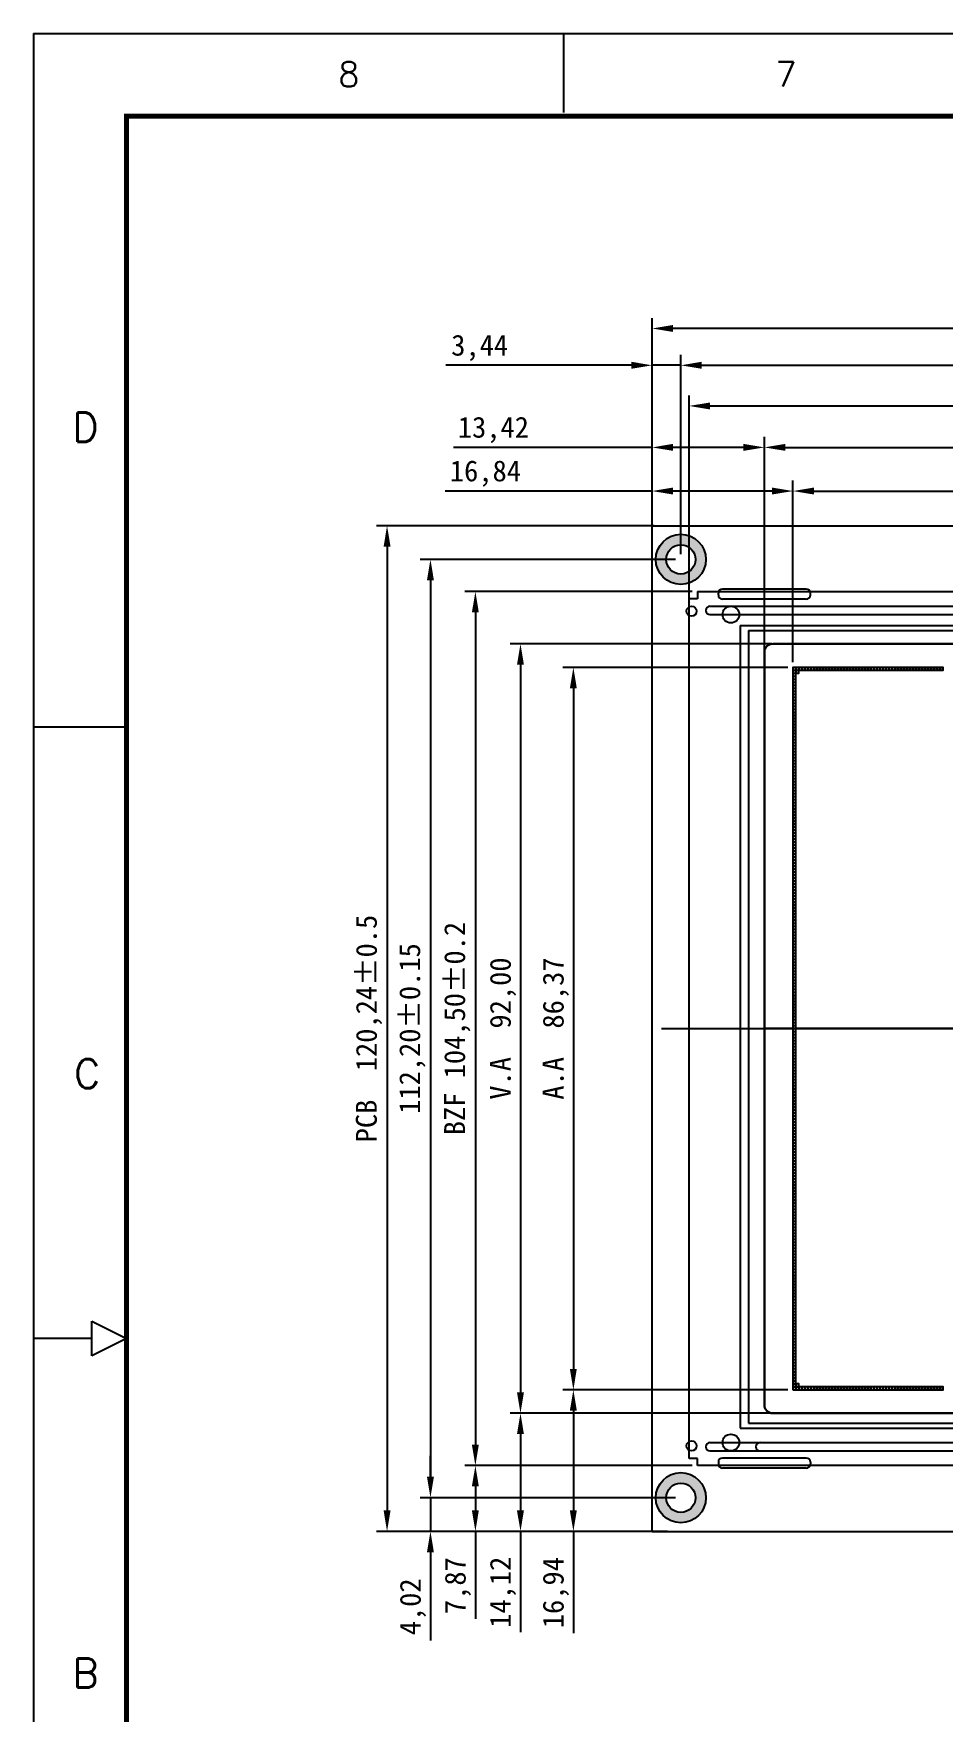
# Model space of a CAD drawing. Header units: millimetres. Extents: x 878 to 1320, y -78 to 234.
# Drawn here: x 878.4 to 987.1, y 33.4 to 234.2 of the extents above; entities that cross this region are included whole.
import ezdxf

# ---------------------------------------------------------------- set-up
doc = ezdxf.new("R2010")
doc.units = ezdxf.units.MM
doc.linetypes.add('CENTER', pattern=[50.8, 31.75, -6.35, 6.35, -6.35])
doc.layers.add('SPEC', color=2, linetype='Continuous')
doc.styles.add('romans', font='romans.shx', dxfattribs={"width": 0.8, "height": 0.715789})
doc.styles.get("Standard").update_dxf_attribs({"font": 'txt', "bigfont": 'gbcbig.shx'})
doc.dimstyles.new('ISO-25', dxfattribs={"dimtxt": 2.5, "dimasz": 2.5, "dimexe": 1.25, "dimexo": 0.625, "dimtad": 1, "dimzin": 1, "dimtxsty": 'Standard', "dimcen": 2.5, "dimadec": 0, "dimazin": 0, "dimtfac": 1, "dimtmove": 0, "dimatfit": 3, "dimfxl": 0, "dimarcsym": 0})

# ---------------------------------------------------------------- blocks, each defined once
blk = doc.blocks.new('*D41')
at = {"color": 0, "lineweight": -2}
for p, q in [((952.29, 174.47), (952.29, 200.14)), ((1097.81, 198.89), (954.79, 198.89)), ((1100.31, 173.39), (1100.31, 200.14))]:
    blk.add_line(p, q, dxfattribs=at)
at = {"color": 0}
for points in [[(954.79, 199.31), (954.79, 198.48), (952.29, 198.89)], [(1097.81, 199.31), (1097.81, 198.48), (1100.31, 198.89)]]:
    blk.add_solid(points, dxfattribs=at)
at = {"layer": 'Defpoints', "color": 0}
for p in [(952.29, 198.89), (952.29, 173.84), (1100.31, 172.76)]:
    blk.add_point(p, dxfattribs=at)
at = {"color": 0, "insert": (1020.71, 201.05), "char_height": 2.5, "attachment_point": 5}
blk.add_mtext('{\\fSimSun|b0|i0|c134|p2;PCB  148,02%%P0.\\fSimSun|b0|i0|c0|p2;5}', dxfattribs=at)
blk = doc.blocks.new('*D42')
at = {"color": 0, "lineweight": -2}
for p, q in [((955.73, 171.9), (955.73, 195.74)), ((1095.71, 171.9), (1095.71, 195.74)), ((958.23, 194.49), (1093.21, 194.49))]:
    blk.add_line(p, q, dxfattribs=at)
at = {"color": 0}
for points in [[(958.23, 194.91), (958.23, 194.07), (955.73, 194.49)], [(1093.21, 194.91), (1093.21, 194.07), (1095.71, 194.49)]]:
    blk.add_solid(points, dxfattribs=at)
at = {"layer": 'Defpoints', "color": 0}
for p in [(1095.71, 194.49), (955.73, 171.28), (1095.71, 171.28)]:
    blk.add_point(p, dxfattribs=at)
at = {"color": 0, "insert": (1025.72, 196.64), "char_height": 2.5, "attachment_point": 5}
blk.add_mtext('{\\fSimSun|b0|i0|c134|p2;139,98%%P0.\\fSimSun|b0|i0|c0|p2;15}', dxfattribs=at)
blk = doc.blocks.new('*D43')
at = {"color": 0, "lineweight": -2}
for p, q in [((965.71, 160.3), (965.71, 185.92)), ((1087.71, 160.3), (1087.71, 185.92)), ((968.21, 184.67), (1085.21, 184.67))]:
    blk.add_line(p, q, dxfattribs=at)
at = {"color": 0}
for points in [[(968.21, 185.09), (968.21, 184.26), (965.71, 184.67)], [(1085.21, 185.09), (1085.21, 184.26), (1087.71, 184.67)]]:
    blk.add_solid(points, dxfattribs=at)
at = {"layer": 'Defpoints', "color": 0}
for p in [(1087.71, 184.67), (965.71, 159.68), (1087.71, 159.68)]:
    blk.add_point(p, dxfattribs=at)
at = {"color": 0, "insert": (1026.71, 186.76), "char_height": 2.5, "attachment_point": 5}
blk.add_mtext('{\\fSimSun|b0|i0|c134|p2;V.A  122,00}', dxfattribs=at)
blk = doc.blocks.new('*D44')
at = {"color": 0, "lineweight": -2}
for p, q in [((969.12, 158.99), (969.12, 180.7)), ((1084.29, 158.99), (1084.29, 180.7)), ((971.62, 179.45), (1081.79, 179.45))]:
    blk.add_line(p, q, dxfattribs=at)
at = {"color": 0}
for points in [[(971.62, 179.87), (971.62, 179.04), (969.12, 179.45)], [(1081.79, 179.87), (1081.79, 179.04), (1084.29, 179.45)]]:
    blk.add_solid(points, dxfattribs=at)
at = {"layer": 'Defpoints', "color": 0}
for p in [(1084.29, 179.45), (969.12, 158.36), (1084.29, 158.36)]:
    blk.add_point(p, dxfattribs=at)
at = {"color": 0, "insert": (1026.71, 181.54), "char_height": 2.5, "attachment_point": 5}
blk.add_mtext('{\\fSimSun|b0|i0|c134|p2;A.A  115,17}', dxfattribs=at)
blk = doc.blocks.new('*D45')
at = {"color": 0, "lineweight": -2}
for p, q in [((952.53, 175.3), (919.36, 175.3)), ((920.61, 172.8), (920.61, 57.56)), ((952.84, 55.06), (919.36, 55.06))]:
    blk.add_line(p, q, dxfattribs=at)
at = {"color": 0}
for points in [[(920.2, 172.8), (921.03, 172.8), (920.61, 175.3)], [(920.2, 57.56), (921.03, 57.56), (920.61, 55.06)]]:
    blk.add_solid(points, dxfattribs=at)
at = {"layer": 'Defpoints', "color": 0}
for p in [(953.16, 175.3), (920.61, 55.06), (953.47, 55.06)]:
    blk.add_point(p, dxfattribs=at)
at = {"color": 0, "insert": (918.46, 115.18), "char_height": 2.5, "attachment_point": 5, "rotation": 90}
blk.add_mtext('{\\fSimSun|b0|i0|c134|p2;PCB  120,24%%P0.\\fSimSun|b0|i0|c0|p2;5}', dxfattribs=at)
blk = doc.blocks.new('*D46')
at = {"color": 0, "lineweight": -2}
for p, q in [((955.1, 171.28), (924.55, 171.28)), ((925.8, 168.78), (925.8, 61.58)), ((955.1, 59.08), (924.55, 59.08))]:
    blk.add_line(p, q, dxfattribs=at)
at = {"color": 0}
for points in [[(925.38, 168.78), (926.21, 168.78), (925.8, 171.28)], [(925.38, 61.58), (926.21, 61.58), (925.8, 59.08)]]:
    blk.add_solid(points, dxfattribs=at)
at = {"layer": 'Defpoints', "color": 0}
for p in [(955.73, 171.28), (925.8, 59.08), (955.73, 59.08)]:
    blk.add_point(p, dxfattribs=at)
at = {"color": 0, "insert": (923.64, 115.18), "char_height": 2.5, "attachment_point": 5, "rotation": 90}
blk.add_mtext('{\\fSimSun|b0|i0|c134|p2;112,20%%P0.\\fSimSun|b0|i0|c0|p2;15}', dxfattribs=at)
blk = doc.blocks.new('*D47')
at = {"color": 0, "lineweight": -2}
for p, q in [((957.08, 167.43), (929.92, 167.43)), ((931.17, 164.93), (931.17, 65.43)), ((957.08, 62.93), (929.92, 62.93))]:
    blk.add_line(p, q, dxfattribs=at)
at = {"color": 0}
for points in [[(930.75, 164.93), (931.58, 164.93), (931.17, 167.43)], [(930.75, 65.43), (931.58, 65.43), (931.17, 62.93)]]:
    blk.add_solid(points, dxfattribs=at)
at = {"layer": 'Defpoints', "color": 0}
for p in [(957.71, 167.43), (931.17, 62.93), (957.71, 62.93)]:
    blk.add_point(p, dxfattribs=at)
at = {"color": 0, "insert": (929.01, 115.18), "char_height": 2.5, "attachment_point": 5, "rotation": 90}
blk.add_mtext('{\\fSimSun|b0|i0|c0|p2;BZF \\fSimSun|b0|i0|c134|p2;104,50%%P0.\\fSimSun|b0|i0|c0|p2;2}', dxfattribs=at)
blk = doc.blocks.new('*D48')
at = {"color": 0, "lineweight": -2}
for p, q in [((966.58, 161.18), (935.31, 161.18)), ((936.56, 158.68), (936.56, 71.68)), ((966.58, 69.18), (935.31, 69.18))]:
    blk.add_line(p, q, dxfattribs=at)
at = {"color": 0}
for points in [[(936.14, 158.68), (936.97, 158.68), (936.56, 161.18)], [(936.14, 71.68), (936.97, 71.68), (936.56, 69.18)]]:
    blk.add_solid(points, dxfattribs=at)
at = {"layer": 'Defpoints', "color": 0}
for p in [(967.21, 161.18), (936.56, 69.18), (967.21, 69.18)]:
    blk.add_point(p, dxfattribs=at)
at = {"color": 0, "insert": (934.47, 115.18), "char_height": 2.5, "attachment_point": 5, "rotation": 90}
blk.add_mtext('{\\fSimSun|b0|i0|c134|p2;V.A  92,00}', dxfattribs=at)
blk = doc.blocks.new('*D49')
at = {"color": 0, "lineweight": -2}
for p, q in [((968.5, 158.36), (941.63, 158.36)), ((942.88, 155.86), (942.88, 74.49)), ((968.5, 71.99), (941.63, 71.99))]:
    blk.add_line(p, q, dxfattribs=at)
at = {"color": 0}
for points in [[(942.46, 155.86), (943.29, 155.86), (942.88, 158.36)], [(942.46, 74.49), (943.29, 74.49), (942.88, 71.99)]]:
    blk.add_solid(points, dxfattribs=at)
at = {"layer": 'Defpoints', "color": 0}
for p in [(969.12, 158.36), (942.88, 71.99), (969.12, 71.99)]:
    blk.add_point(p, dxfattribs=at)
at = {"color": 0, "insert": (940.79, 115.18), "char_height": 2.5, "attachment_point": 5, "rotation": 90}
blk.add_mtext('{\\fSimSun|b0|i0|c134|p2;A.A  86,37}', dxfattribs=at)
blk = doc.blocks.new('*D50')
at = {"color": 0, "lineweight": -2}
for p, q in [((957.08, 62.93), (929.92, 62.93)), ((931.17, 60.43), (931.17, 57.56)), ((952.84, 55.06), (929.92, 55.06)), ((931.17, 55.06), (931.17, 44.59))]:
    blk.add_line(p, q, dxfattribs=at)
at = {"color": 0}
for points in [[(930.75, 60.43), (931.58, 60.43), (931.17, 62.93)], [(930.75, 57.56), (931.58, 57.56), (931.17, 55.06)]]:
    blk.add_solid(points, dxfattribs=at)
at = {"layer": 'Defpoints', "color": 0}
for p in [(957.71, 62.93), (931.17, 55.06), (953.47, 55.06)]:
    blk.add_point(p, dxfattribs=at)
at = {"color": 0, "insert": (929.08, 48.57), "char_height": 2.5, "attachment_point": 5, "rotation": 90}
blk.add_mtext('{\\fSimSun|b0|i0|c134|p2;7,87}', dxfattribs=at)
blk = doc.blocks.new('*D51')
at = {"color": 0, "lineweight": -2}
for p, q in [((966.58, 69.18), (935.31, 69.18)), ((936.56, 66.68), (936.56, 57.56)), ((953.43, 55.06), (935.31, 55.06)), ((936.56, 55.06), (936.56, 43))]:
    blk.add_line(p, q, dxfattribs=at)
at = {"color": 0}
for points in [[(936.14, 66.68), (936.97, 66.68), (936.56, 69.18)], [(936.14, 57.56), (936.97, 57.56), (936.56, 55.06)]]:
    blk.add_solid(points, dxfattribs=at)
at = {"layer": 'Defpoints', "color": 0}
for p in [(967.21, 69.18), (936.56, 55.06), (954.05, 55.06)]:
    blk.add_point(p, dxfattribs=at)
at = {"color": 0, "insert": (934.47, 47.78), "char_height": 2.5, "attachment_point": 5, "rotation": 90}
blk.add_mtext('{\\fSimSun|b0|i0|c134|p2;14,12}', dxfattribs=at)
blk = doc.blocks.new('*D52')
at = {"color": 0, "lineweight": -2}
for p, q in [((968.5, 71.99), (941.63, 71.99)), ((942.88, 69.49), (942.88, 57.56)), ((954.14, 55.06), (941.63, 55.06)), ((942.88, 55.06), (942.88, 42.9))]:
    blk.add_line(p, q, dxfattribs=at)
at = {"color": 0}
for points in [[(942.46, 69.49), (943.29, 69.49), (942.88, 71.99)], [(942.46, 57.56), (943.29, 57.56), (942.88, 55.06)]]:
    blk.add_solid(points, dxfattribs=at)
at = {"layer": 'Defpoints', "color": 0}
for p in [(969.12, 71.99), (942.88, 55.06), (954.77, 55.06)]:
    blk.add_point(p, dxfattribs=at)
at = {"color": 0, "insert": (940.79, 47.73), "char_height": 2.5, "attachment_point": 5, "rotation": 90}
blk.add_mtext('{\\fSimSun|b0|i0|c134|p2;16,94}', dxfattribs=at)
blk = doc.blocks.new('*D53')
at = {"color": 0, "lineweight": -2}
for p, q in [((925.8, 61.58), (925.8, 64.08)), ((955.1, 59.08), (924.55, 59.08)), ((925.8, 59.08), (925.8, 55.06)), ((952.84, 55.06), (924.55, 55.06)), ((925.8, 52.56), (925.8, 42.01))]:
    blk.add_line(p, q, dxfattribs=at)
at = {"color": 0}
for points in [[(925.38, 61.58), (926.21, 61.58), (925.8, 59.08)], [(925.38, 52.56), (926.21, 52.56), (925.8, 55.06)]]:
    blk.add_solid(points, dxfattribs=at)
at = {"layer": 'Defpoints', "color": 0}
for p in [(955.73, 59.08), (925.8, 55.06), (953.47, 55.06)]:
    blk.add_point(p, dxfattribs=at)
at = {"color": 0, "insert": (923.71, 46.03), "char_height": 2.5, "attachment_point": 5, "rotation": 90}
blk.add_mtext('{\\fSimSun|b0|i0|c134|p2;4,02}', dxfattribs=at)
blk = doc.blocks.new('*D54')
at = {"color": 0, "lineweight": -2}
for p, q in [((952.29, 175.41), (952.29, 195.74)), ((955.73, 171.9), (955.73, 195.74)), ((949.79, 194.49), (927.65, 194.49)), ((955.73, 194.49), (952.29, 194.49)), ((958.23, 194.49), (960.73, 194.49))]:
    blk.add_line(p, q, dxfattribs=at)
at = {"color": 0}
for points in [[(949.79, 194.91), (949.79, 194.07), (952.29, 194.49)], [(958.23, 194.91), (958.23, 194.07), (955.73, 194.49)]]:
    blk.add_solid(points, dxfattribs=at)
at = {"layer": 'Defpoints', "color": 0}
for p in [(952.29, 194.49), (952.29, 174.78), (955.73, 171.28)]:
    blk.add_point(p, dxfattribs=at)
at = {"color": 0, "insert": (931.68, 196.57), "char_height": 2.5, "attachment_point": 5}
blk.add_mtext('{\\fSimSun|b0|i0|c134|p2;3,44}', dxfattribs=at)
blk = doc.blocks.new('*D55')
at = {"color": 0, "lineweight": -2}
for p, q in [((952.29, 174.94), (952.29, 185.92)), ((965.71, 160.3), (965.71, 185.92)), ((952.29, 184.67), (928.54, 184.67)), ((963.21, 184.67), (954.79, 184.67))]:
    blk.add_line(p, q, dxfattribs=at)
at = {"color": 0}
for points in [[(954.79, 185.09), (954.79, 184.26), (952.29, 184.67)], [(963.21, 185.09), (963.21, 184.26), (965.71, 184.67)]]:
    blk.add_solid(points, dxfattribs=at)
at = {"layer": 'Defpoints', "color": 0}
for p in [(952.29, 184.67), (952.29, 174.31), (965.71, 159.68)]:
    blk.add_point(p, dxfattribs=at)
at = {"color": 0, "insert": (933.32, 186.76), "char_height": 2.5, "attachment_point": 5}
blk.add_mtext('{\\fSimSun|b0|i0|c134|p2;13,42}', dxfattribs=at)
blk = doc.blocks.new('*D56')
at = {"color": 0, "lineweight": -2}
for p, q in [((952.29, 173.98), (952.29, 180.7)), ((969.12, 158.99), (969.12, 180.7)), ((952.29, 179.45), (927.54, 179.45)), ((966.62, 179.45), (954.79, 179.45))]:
    blk.add_line(p, q, dxfattribs=at)
at = {"color": 0}
for points in [[(954.79, 179.87), (954.79, 179.04), (952.29, 179.45)], [(966.62, 179.87), (966.62, 179.04), (969.12, 179.45)]]:
    blk.add_solid(points, dxfattribs=at)
at = {"layer": 'Defpoints', "color": 0}
for p in [(952.29, 179.45), (952.29, 173.36), (969.12, 158.36)]:
    blk.add_point(p, dxfattribs=at)
at = {"color": 0, "insert": (932.37, 181.54), "char_height": 2.5, "attachment_point": 5}
blk.add_mtext('{\\fSimSun|b0|i0|c134|p2;16,84}', dxfattribs=at)
blk = doc.blocks.new('3123123123')
at = {"linetype": 'ByBlock', "lineweight": -2}
for p, q in [((2138.38, 145.56), (2138.38, 49.56)), ((2138.38, 145.56), (2273.38, 145.56)), ((2138.38, 49.56), (2273.38, 49.56))]:
    blk.add_line(p, q, dxfattribs=at)
at = {"color": 2, "linetype": 'ByBlock', "lineweight": -2}
for p, q in [((2139.38, 144.96), (2139.38, 50.16)), ((2139.38, 144.96), (2265.18, 144.96)), ((2139.38, 50.16), (2265.18, 50.16))]:
    blk.add_line(p, q, dxfattribs=at)
at = {"color": 1, "linetype": 'CENTER', "lineweight": -2}
blk.add_line((2128.99, 97.35), (2272.26, 97.35), dxfattribs=at)
blk = doc.blocks.new('*D168')
at = {"color": 0, "lineweight": -2}
for p, q in [((956.71, 164.18), (956.71, 190.88)), ((1092.71, 164.18), (1092.71, 190.88)), ((959.21, 189.63), (1090.21, 189.63))]:
    blk.add_line(p, q, dxfattribs=at)
at = {"color": 0}
for points in [[(959.21, 190.04), (959.21, 189.21), (956.71, 189.63)], [(1090.21, 190.04), (1090.21, 189.21), (1092.71, 189.63)]]:
    blk.add_solid(points, dxfattribs=at)
at = {"layer": 'Defpoints', "color": 0}
for p in [(1092.71, 189.63), (956.71, 163.56), (1092.71, 163.56)]:
    blk.add_point(p, dxfattribs=at)
at = {"color": 0, "insert": (1024.71, 191.71), "char_height": 2.5, "attachment_point": 5}
blk.add_mtext('BEZ 136,00%%P0.3', dxfattribs=at)

msp = doc.modelspace()

# ---------------------------------------------------------------- hatches: boundary and pattern name
h = msp.add_hatch(color=256)
h.paths.add_polyline_path([(952.726, 171.277, 1), (958.726, 171.277, 1)])
h.paths.add_polyline_path([(957.476, 171.277, -1), (953.976, 171.277, -1)], flags=16)
h = msp.add_hatch(color=256)
h.paths.add_polyline_path([(952.726, 59.077, 1), (958.726, 59.077, 1)])
h.paths.add_polyline_path([(957.476, 59.077, -1), (953.976, 59.077, -1)], flags=16)

# ---------------------------------------------------------------- linework, layer by layer
for p, q in [((952.286, 175.297), (1100.306, 175.297)), ((952.286, 55.057), (952.286, 175.297)), ((965.706, 166.827), (965.706, 167.427)), ((965.706, 115.177), (1087.706, 115.177)), ((1087.706, 115.177), (965.706, 115.177)), ((952.286, 55.057), (1100.306, 55.057))]:
    msp.add_line(p, q)
at = {"color": 5}
for p, q in [((957.706, 167.427), (1091.706, 167.427)), ((957.706, 167.427), (957.706, 166.577)), ((956.706, 63.777), (956.706, 166.577)), ((957.706, 166.577), (956.706, 166.577)), ((959.206, 165.677), (1090.206, 165.677)), ((959.206, 164.677), (1090.206, 164.677)), ((965.706, 115.177), (1087.706, 115.177)), ((959.206, 65.677), (1090.206, 65.677)), ((959.206, 64.677), (1090.206, 64.677)), ((957.706, 63.777), (956.706, 63.777)), ((957.706, 62.927), (957.706, 63.777)), ((1091.706, 62.927), (957.706, 62.927))]:
    msp.add_line(p, q, dxfattribs=at)
at = {"color": 3}
for p, q in [((960.206, 167.027), (960.206, 167.227)), ((970.706, 167.727), (960.706, 167.727)), ((971.206, 167.027), (971.206, 167.227)), ((970.706, 166.527), (960.706, 166.527)), ((960.206, 63.327), (960.206, 63.127)), ((970.706, 63.827), (960.706, 63.827)), ((970.706, 62.627), (960.706, 62.627)), ((971.206, 63.327), (971.206, 63.127))]:
    msp.add_line(p, q, dxfattribs=at)
at = {"color": 6}
msp.add_lwpolyline([(1086.706, 69.177), (966.706, 69.177, -0.4142136), (965.706, 70.177), (965.706, 160.177, -0.4142136), (966.706, 161.177), (1086.706, 161.177, -0.4142136), (1087.706, 160.177), (1087.706, 70.177, -0.4142136)], format="xyb", close=True, dxfattribs=at)
at = {"color": 5}
msp.add_lwpolyline([(966.706, 69.177), (1086.706, 69.177, 0.4142136), (1087.706, 70.177), (1087.706, 160.177, 0.4142136), (1086.706, 161.177), (966.706, 161.177, 0.4142136), (965.706, 160.177), (965.706, 70.177, 0.4142136)], format="xyb", close=True, dxfattribs=at)
for points in [[(969.121, 158.032), (969.451, 158.032), (969.451, 158.362), (969.121, 158.362)], [(969.121, 157.672), (969.451, 157.672), (969.451, 158.002), (969.121, 158.002)], [(969.121, 157.312), (969.451, 157.312), (969.451, 157.642), (969.121, 157.642)], [(969.121, 156.952), (969.451, 156.952), (969.451, 157.282), (969.121, 157.282)], [(969.121, 156.592), (969.451, 156.592), (969.451, 156.922), (969.121, 156.922)], [(969.481, 158.032), (969.811, 158.032), (969.811, 158.362), (969.481, 158.362)], [(969.481, 157.672), (969.811, 157.672), (969.811, 158.002), (969.481, 158.002)], [(969.841, 158.032), (970.171, 158.032), (970.171, 158.362), (969.841, 158.362)], [(970.201, 158.032), (970.531, 158.032), (970.531, 158.362), (970.201, 158.362)], [(970.561, 158.032), (970.891, 158.032), (970.891, 158.362), (970.561, 158.362)], [(970.921, 158.032), (971.251, 158.032), (971.251, 158.362), (970.921, 158.362)], [(971.281, 158.032), (971.611, 158.032), (971.611, 158.362), (971.281, 158.362)], [(971.641, 158.032), (971.971, 158.032), (971.971, 158.362), (971.641, 158.362)], [(972.001, 158.032), (972.331, 158.032), (972.331, 158.362), (972.001, 158.362)], [(972.361, 158.032), (972.691, 158.032), (972.691, 158.362), (972.361, 158.362)], [(972.721, 158.032), (973.051, 158.032), (973.051, 158.362), (972.721, 158.362)], [(973.081, 158.032), (973.411, 158.032), (973.411, 158.362), (973.081, 158.362)], [(973.441, 158.032), (973.771, 158.032), (973.771, 158.362), (973.441, 158.362)], [(973.801, 158.032), (974.131, 158.032), (974.131, 158.362), (973.801, 158.362)], [(974.161, 158.032), (974.491, 158.032), (974.491, 158.362), (974.161, 158.362)], [(974.521, 158.032), (974.851, 158.032), (974.851, 158.362), (974.521, 158.362)], [(974.881, 158.032), (975.211, 158.032), (975.211, 158.362), (974.881, 158.362)], [(975.241, 158.032), (975.571, 158.032), (975.571, 158.362), (975.241, 158.362)], [(975.601, 158.032), (975.931, 158.032), (975.931, 158.362), (975.601, 158.362)], [(975.961, 158.032), (976.291, 158.032), (976.291, 158.362), (975.961, 158.362)], [(976.321, 158.032), (976.651, 158.032), (976.651, 158.362), (976.321, 158.362)], [(976.681, 158.032), (977.011, 158.032), (977.011, 158.362), (976.681, 158.362)], [(977.041, 158.032), (977.371, 158.032), (977.371, 158.362), (977.041, 158.362)], [(977.401, 158.032), (977.731, 158.032), (977.731, 158.362), (977.401, 158.362)], [(977.761, 158.032), (978.091, 158.032), (978.091, 158.362), (977.761, 158.362)], [(978.121, 158.032), (978.451, 158.032), (978.451, 158.362), (978.121, 158.362)], [(978.481, 158.032), (978.811, 158.032), (978.811, 158.362), (978.481, 158.362)], [(978.841, 158.032), (979.171, 158.032), (979.171, 158.362), (978.841, 158.362)], [(979.201, 158.032), (979.531, 158.032), (979.531, 158.362), (979.201, 158.362)], [(979.561, 158.032), (979.891, 158.032), (979.891, 158.362), (979.561, 158.362)], [(979.921, 158.032), (980.251, 158.032), (980.251, 158.362), (979.921, 158.362)], [(980.281, 158.032), (980.611, 158.032), (980.611, 158.362), (980.281, 158.362)], [(980.641, 158.032), (980.971, 158.032), (980.971, 158.362), (980.641, 158.362)], [(981.001, 158.032), (981.331, 158.032), (981.331, 158.362), (981.001, 158.362)], [(981.361, 158.032), (981.691, 158.032), (981.691, 158.362), (981.361, 158.362)], [(981.721, 158.032), (982.051, 158.032), (982.051, 158.362), (981.721, 158.362)], [(982.081, 158.032), (982.411, 158.032), (982.411, 158.362), (982.081, 158.362)], [(982.441, 158.032), (982.771, 158.032), (982.771, 158.362), (982.441, 158.362)], [(982.801, 158.032), (983.131, 158.032), (983.131, 158.362), (982.801, 158.362)], [(983.161, 158.032), (983.491, 158.032), (983.491, 158.362), (983.161, 158.362)], [(983.521, 158.032), (983.851, 158.032), (983.851, 158.362), (983.521, 158.362)], [(983.881, 158.032), (984.211, 158.032), (984.211, 158.362), (983.881, 158.362)], [(984.241, 158.032), (984.571, 158.032), (984.571, 158.362), (984.241, 158.362)], [(984.601, 158.032), (984.931, 158.032), (984.931, 158.362), (984.601, 158.362)], [(984.961, 158.032), (985.291, 158.032), (985.291, 158.362), (984.961, 158.362)], [(985.321, 158.032), (985.651, 158.032), (985.651, 158.362), (985.321, 158.362)], [(985.681, 158.032), (986.011, 158.032), (986.011, 158.362), (985.681, 158.362)], [(986.041, 158.032), (986.371, 158.032), (986.371, 158.362), (986.041, 158.362)], [(986.401, 158.032), (986.731, 158.032), (986.731, 158.362), (986.401, 158.362)], [(986.761, 158.032), (987.091, 158.032), (987.091, 158.362), (986.761, 158.362)], [(969.121, 156.232), (969.451, 156.232), (969.451, 156.562), (969.121, 156.562)], [(969.121, 155.872), (969.451, 155.872), (969.451, 156.202), (969.121, 156.202)], [(969.121, 155.512), (969.451, 155.512), (969.451, 155.842), (969.121, 155.842)], [(969.121, 155.152), (969.451, 155.152), (969.451, 155.482), (969.121, 155.482)], [(969.121, 154.792), (969.451, 154.792), (969.451, 155.122), (969.121, 155.122)], [(969.121, 154.432), (969.451, 154.432), (969.451, 154.762), (969.121, 154.762)], [(969.121, 154.072), (969.451, 154.072), (969.451, 154.402), (969.121, 154.402)], [(969.121, 153.712), (969.451, 153.712), (969.451, 154.042), (969.121, 154.042)], [(969.121, 153.352), (969.451, 153.352), (969.451, 153.682), (969.121, 153.682)], [(969.121, 152.992), (969.451, 152.992), (969.451, 153.322), (969.121, 153.322)], [(969.121, 152.632), (969.451, 152.632), (969.451, 152.962), (969.121, 152.962)], [(969.121, 152.272), (969.451, 152.272), (969.451, 152.602), (969.121, 152.602)], [(969.121, 151.912), (969.451, 151.912), (969.451, 152.242), (969.121, 152.242)], [(969.121, 151.552), (969.451, 151.552), (969.451, 151.882), (969.121, 151.882)], [(969.121, 151.192), (969.451, 151.192), (969.451, 151.522), (969.121, 151.522)], [(969.121, 150.832), (969.451, 150.832), (969.451, 151.162), (969.121, 151.162)], [(969.121, 150.472), (969.451, 150.472), (969.451, 150.802), (969.121, 150.802)], [(969.121, 150.112), (969.451, 150.112), (969.451, 150.442), (969.121, 150.442)], [(969.121, 149.752), (969.451, 149.752), (969.451, 150.082), (969.121, 150.082)], [(969.121, 149.392), (969.451, 149.392), (969.451, 149.722), (969.121, 149.722)], [(969.121, 149.032), (969.451, 149.032), (969.451, 149.362), (969.121, 149.362)], [(969.121, 148.672), (969.451, 148.672), (969.451, 149.002), (969.121, 149.002)], [(969.121, 148.312), (969.451, 148.312), (969.451, 148.642), (969.121, 148.642)], [(969.121, 147.952), (969.451, 147.952), (969.451, 148.282), (969.121, 148.282)], [(969.121, 147.592), (969.451, 147.592), (969.451, 147.922), (969.121, 147.922)], [(969.121, 147.232), (969.451, 147.232), (969.451, 147.562), (969.121, 147.562)], [(969.121, 146.872), (969.451, 146.872), (969.451, 147.202), (969.121, 147.202)], [(969.121, 146.512), (969.451, 146.512), (969.451, 146.842), (969.121, 146.842)], [(969.121, 146.152), (969.451, 146.152), (969.451, 146.482), (969.121, 146.482)], [(969.121, 145.792), (969.451, 145.792), (969.451, 146.122), (969.121, 146.122)], [(969.121, 145.432), (969.451, 145.432), (969.451, 145.762), (969.121, 145.762)], [(969.121, 145.072), (969.451, 145.072), (969.451, 145.402), (969.121, 145.402)], [(969.121, 144.712), (969.451, 144.712), (969.451, 145.042), (969.121, 145.042)], [(969.121, 144.352), (969.451, 144.352), (969.451, 144.682), (969.121, 144.682)], [(969.121, 143.992), (969.451, 143.992), (969.451, 144.322), (969.121, 144.322)], [(969.121, 143.632), (969.451, 143.632), (969.451, 143.962), (969.121, 143.962)], [(969.121, 143.272), (969.451, 143.272), (969.451, 143.602), (969.121, 143.602)], [(969.121, 142.912), (969.451, 142.912), (969.451, 143.242), (969.121, 143.242)], [(969.121, 142.552), (969.451, 142.552), (969.451, 142.882), (969.121, 142.882)], [(969.121, 142.192), (969.451, 142.192), (969.451, 142.522), (969.121, 142.522)], [(969.121, 141.832), (969.451, 141.832), (969.451, 142.162), (969.121, 142.162)], [(969.121, 141.472), (969.451, 141.472), (969.451, 141.802), (969.121, 141.802)], [(969.121, 141.112), (969.451, 141.112), (969.451, 141.442), (969.121, 141.442)], [(969.121, 140.752), (969.451, 140.752), (969.451, 141.082), (969.121, 141.082)], [(969.121, 140.392), (969.451, 140.392), (969.451, 140.722), (969.121, 140.722)], [(969.121, 140.032), (969.451, 140.032), (969.451, 140.362), (969.121, 140.362)], [(969.121, 139.672), (969.451, 139.672), (969.451, 140.002), (969.121, 140.002)], [(969.121, 139.312), (969.451, 139.312), (969.451, 139.642), (969.121, 139.642)], [(969.121, 138.952), (969.451, 138.952), (969.451, 139.282), (969.121, 139.282)], [(969.121, 138.592), (969.451, 138.592), (969.451, 138.922), (969.121, 138.922)], [(969.121, 138.232), (969.451, 138.232), (969.451, 138.562), (969.121, 138.562)], [(969.121, 137.872), (969.451, 137.872), (969.451, 138.202), (969.121, 138.202)], [(969.121, 137.512), (969.451, 137.512), (969.451, 137.842), (969.121, 137.842)], [(969.121, 137.152), (969.451, 137.152), (969.451, 137.482), (969.121, 137.482)], [(969.121, 136.792), (969.451, 136.792), (969.451, 137.122), (969.121, 137.122)], [(969.121, 136.432), (969.451, 136.432), (969.451, 136.762), (969.121, 136.762)], [(969.121, 136.072), (969.451, 136.072), (969.451, 136.402), (969.121, 136.402)], [(969.121, 135.712), (969.451, 135.712), (969.451, 136.042), (969.121, 136.042)], [(969.121, 135.352), (969.451, 135.352), (969.451, 135.682), (969.121, 135.682)], [(969.121, 134.992), (969.451, 134.992), (969.451, 135.322), (969.121, 135.322)], [(969.121, 134.632), (969.451, 134.632), (969.451, 134.962), (969.121, 134.962)], [(969.121, 134.272), (969.451, 134.272), (969.451, 134.602), (969.121, 134.602)], [(969.121, 133.912), (969.451, 133.912), (969.451, 134.242), (969.121, 134.242)], [(969.121, 133.552), (969.451, 133.552), (969.451, 133.882), (969.121, 133.882)], [(969.121, 133.192), (969.451, 133.192), (969.451, 133.522), (969.121, 133.522)], [(969.121, 132.832), (969.451, 132.832), (969.451, 133.162), (969.121, 133.162)], [(969.121, 132.472), (969.451, 132.472), (969.451, 132.802), (969.121, 132.802)], [(969.121, 132.112), (969.451, 132.112), (969.451, 132.442), (969.121, 132.442)], [(969.121, 131.752), (969.451, 131.752), (969.451, 132.082), (969.121, 132.082)], [(969.121, 131.392), (969.451, 131.392), (969.451, 131.722), (969.121, 131.722)], [(969.121, 131.032), (969.451, 131.032), (969.451, 131.362), (969.121, 131.362)], [(969.121, 130.672), (969.451, 130.672), (969.451, 131.002), (969.121, 131.002)], [(969.121, 130.312), (969.451, 130.312), (969.451, 130.642), (969.121, 130.642)], [(969.121, 129.952), (969.451, 129.952), (969.451, 130.282), (969.121, 130.282)], [(969.121, 129.592), (969.451, 129.592), (969.451, 129.922), (969.121, 129.922)], [(969.121, 129.232), (969.451, 129.232), (969.451, 129.562), (969.121, 129.562)], [(969.121, 128.872), (969.451, 128.872), (969.451, 129.202), (969.121, 129.202)], [(969.121, 128.512), (969.451, 128.512), (969.451, 128.842), (969.121, 128.842)], [(969.121, 128.152), (969.451, 128.152), (969.451, 128.482), (969.121, 128.482)], [(969.121, 127.792), (969.451, 127.792), (969.451, 128.122), (969.121, 128.122)], [(969.121, 127.432), (969.451, 127.432), (969.451, 127.762), (969.121, 127.762)], [(969.121, 127.072), (969.451, 127.072), (969.451, 127.402), (969.121, 127.402)], [(969.121, 126.712), (969.451, 126.712), (969.451, 127.042), (969.121, 127.042)], [(969.121, 126.352), (969.451, 126.352), (969.451, 126.682), (969.121, 126.682)], [(969.121, 125.992), (969.451, 125.992), (969.451, 126.322), (969.121, 126.322)], [(969.121, 125.632), (969.451, 125.632), (969.451, 125.962), (969.121, 125.962)], [(969.121, 125.272), (969.451, 125.272), (969.451, 125.602), (969.121, 125.602)], [(969.121, 124.912), (969.451, 124.912), (969.451, 125.242), (969.121, 125.242)], [(969.121, 124.552), (969.451, 124.552), (969.451, 124.882), (969.121, 124.882)], [(969.121, 124.192), (969.451, 124.192), (969.451, 124.522), (969.121, 124.522)], [(969.121, 123.832), (969.451, 123.832), (969.451, 124.162), (969.121, 124.162)], [(969.121, 123.472), (969.451, 123.472), (969.451, 123.802), (969.121, 123.802)], [(969.121, 123.112), (969.451, 123.112), (969.451, 123.442), (969.121, 123.442)], [(969.121, 122.752), (969.451, 122.752), (969.451, 123.082), (969.121, 123.082)], [(969.121, 122.392), (969.451, 122.392), (969.451, 122.722), (969.121, 122.722)], [(969.121, 122.032), (969.451, 122.032), (969.451, 122.362), (969.121, 122.362)], [(969.121, 121.672), (969.451, 121.672), (969.451, 122.002), (969.121, 122.002)], [(969.121, 121.312), (969.451, 121.312), (969.451, 121.642), (969.121, 121.642)], [(969.121, 120.952), (969.451, 120.952), (969.451, 121.282), (969.121, 121.282)], [(969.121, 120.592), (969.451, 120.592), (969.451, 120.922), (969.121, 120.922)], [(969.121, 120.232), (969.451, 120.232), (969.451, 120.562), (969.121, 120.562)], [(969.121, 119.872), (969.451, 119.872), (969.451, 120.202), (969.121, 120.202)], [(969.121, 119.512), (969.451, 119.512), (969.451, 119.842), (969.121, 119.842)], [(969.121, 119.152), (969.451, 119.152), (969.451, 119.482), (969.121, 119.482)], [(969.121, 118.792), (969.451, 118.792), (969.451, 119.122), (969.121, 119.122)], [(969.121, 118.432), (969.451, 118.432), (969.451, 118.762), (969.121, 118.762)], [(969.121, 118.072), (969.451, 118.072), (969.451, 118.402), (969.121, 118.402)], [(969.121, 117.712), (969.451, 117.712), (969.451, 118.042), (969.121, 118.042)], [(969.121, 117.352), (969.451, 117.352), (969.451, 117.682), (969.121, 117.682)], [(969.121, 116.992), (969.451, 116.992), (969.451, 117.322), (969.121, 117.322)], [(969.121, 116.632), (969.451, 116.632), (969.451, 116.962), (969.121, 116.962)], [(969.121, 116.272), (969.451, 116.272), (969.451, 116.602), (969.121, 116.602)], [(969.121, 115.912), (969.451, 115.912), (969.451, 116.242), (969.121, 116.242)], [(969.121, 115.552), (969.451, 115.552), (969.451, 115.882), (969.121, 115.882)], [(969.121, 115.192), (969.451, 115.192), (969.451, 115.522), (969.121, 115.522)], [(969.121, 114.832), (969.451, 114.832), (969.451, 115.162), (969.121, 115.162)], [(969.121, 114.472), (969.451, 114.472), (969.451, 114.802), (969.121, 114.802)], [(969.121, 114.112), (969.451, 114.112), (969.451, 114.442), (969.121, 114.442)], [(969.121, 113.752), (969.451, 113.752), (969.451, 114.082), (969.121, 114.082)], [(969.121, 113.392), (969.451, 113.392), (969.451, 113.722), (969.121, 113.722)], [(969.121, 113.032), (969.451, 113.032), (969.451, 113.362), (969.121, 113.362)], [(969.121, 112.672), (969.451, 112.672), (969.451, 113.002), (969.121, 113.002)], [(969.121, 112.312), (969.451, 112.312), (969.451, 112.642), (969.121, 112.642)], [(969.121, 111.952), (969.451, 111.952), (969.451, 112.282), (969.121, 112.282)], [(969.121, 111.592), (969.451, 111.592), (969.451, 111.922), (969.121, 111.922)], [(969.121, 111.232), (969.451, 111.232), (969.451, 111.562), (969.121, 111.562)], [(969.121, 110.872), (969.451, 110.872), (969.451, 111.202), (969.121, 111.202)], [(969.121, 110.512), (969.451, 110.512), (969.451, 110.842), (969.121, 110.842)], [(969.121, 110.152), (969.451, 110.152), (969.451, 110.482), (969.121, 110.482)], [(969.121, 109.792), (969.451, 109.792), (969.451, 110.122), (969.121, 110.122)], [(969.121, 109.432), (969.451, 109.432), (969.451, 109.762), (969.121, 109.762)], [(969.121, 109.072), (969.451, 109.072), (969.451, 109.402), (969.121, 109.402)], [(969.121, 108.712), (969.451, 108.712), (969.451, 109.042), (969.121, 109.042)], [(969.121, 108.352), (969.451, 108.352), (969.451, 108.682), (969.121, 108.682)], [(969.121, 107.992), (969.451, 107.992), (969.451, 108.322), (969.121, 108.322)], [(969.121, 107.632), (969.451, 107.632), (969.451, 107.962), (969.121, 107.962)], [(969.121, 107.272), (969.451, 107.272), (969.451, 107.602), (969.121, 107.602)], [(969.121, 106.912), (969.451, 106.912), (969.451, 107.242), (969.121, 107.242)], [(969.121, 106.552), (969.451, 106.552), (969.451, 106.882), (969.121, 106.882)], [(969.121, 106.192), (969.451, 106.192), (969.451, 106.522), (969.121, 106.522)], [(969.121, 105.832), (969.451, 105.832), (969.451, 106.162), (969.121, 106.162)], [(969.121, 105.472), (969.451, 105.472), (969.451, 105.802), (969.121, 105.802)], [(969.121, 105.112), (969.451, 105.112), (969.451, 105.442), (969.121, 105.442)], [(969.121, 104.752), (969.451, 104.752), (969.451, 105.082), (969.121, 105.082)], [(969.121, 104.392), (969.451, 104.392), (969.451, 104.722), (969.121, 104.722)], [(969.121, 104.032), (969.451, 104.032), (969.451, 104.362), (969.121, 104.362)], [(969.121, 103.672), (969.451, 103.672), (969.451, 104.002), (969.121, 104.002)], [(969.121, 103.312), (969.451, 103.312), (969.451, 103.642), (969.121, 103.642)], [(969.121, 102.952), (969.451, 102.952), (969.451, 103.282), (969.121, 103.282)], [(969.121, 102.592), (969.451, 102.592), (969.451, 102.922), (969.121, 102.922)], [(969.121, 102.232), (969.451, 102.232), (969.451, 102.562), (969.121, 102.562)], [(969.121, 101.872), (969.451, 101.872), (969.451, 102.202), (969.121, 102.202)], [(969.121, 101.512), (969.451, 101.512), (969.451, 101.842), (969.121, 101.842)], [(969.121, 101.152), (969.451, 101.152), (969.451, 101.482), (969.121, 101.482)], [(969.121, 100.792), (969.451, 100.792), (969.451, 101.122), (969.121, 101.122)], [(969.121, 100.432), (969.451, 100.432), (969.451, 100.762), (969.121, 100.762)], [(969.121, 100.072), (969.451, 100.072), (969.451, 100.402), (969.121, 100.402)], [(969.121, 99.712), (969.451, 99.712), (969.451, 100.042), (969.121, 100.042)], [(969.121, 99.352), (969.451, 99.352), (969.451, 99.682), (969.121, 99.682)], [(969.121, 98.992), (969.451, 98.992), (969.451, 99.322), (969.121, 99.322)], [(969.121, 98.632), (969.451, 98.632), (969.451, 98.962), (969.121, 98.962)], [(969.121, 98.272), (969.451, 98.272), (969.451, 98.602), (969.121, 98.602)], [(969.121, 97.912), (969.451, 97.912), (969.451, 98.242), (969.121, 98.242)], [(969.121, 97.552), (969.451, 97.552), (969.451, 97.882), (969.121, 97.882)], [(969.121, 97.192), (969.451, 97.192), (969.451, 97.522), (969.121, 97.522)], [(969.121, 96.832), (969.451, 96.832), (969.451, 97.162), (969.121, 97.162)], [(969.121, 96.472), (969.451, 96.472), (969.451, 96.802), (969.121, 96.802)], [(969.121, 96.112), (969.451, 96.112), (969.451, 96.442), (969.121, 96.442)], [(969.121, 95.752), (969.451, 95.752), (969.451, 96.082), (969.121, 96.082)], [(969.121, 95.392), (969.451, 95.392), (969.451, 95.722), (969.121, 95.722)], [(969.121, 95.032), (969.451, 95.032), (969.451, 95.362), (969.121, 95.362)], [(969.121, 94.672), (969.451, 94.672), (969.451, 95.002), (969.121, 95.002)], [(969.121, 94.312), (969.451, 94.312), (969.451, 94.642), (969.121, 94.642)], [(969.121, 93.952), (969.451, 93.952), (969.451, 94.282), (969.121, 94.282)], [(969.121, 93.592), (969.451, 93.592), (969.451, 93.922), (969.121, 93.922)], [(969.121, 93.232), (969.451, 93.232), (969.451, 93.562), (969.121, 93.562)], [(969.121, 92.872), (969.451, 92.872), (969.451, 93.202), (969.121, 93.202)], [(969.121, 92.512), (969.451, 92.512), (969.451, 92.842), (969.121, 92.842)], [(969.121, 92.152), (969.451, 92.152), (969.451, 92.482), (969.121, 92.482)], [(969.121, 91.792), (969.451, 91.792), (969.451, 92.122), (969.121, 92.122)], [(969.121, 91.432), (969.451, 91.432), (969.451, 91.762), (969.121, 91.762)], [(969.121, 91.072), (969.451, 91.072), (969.451, 91.402), (969.121, 91.402)], [(969.121, 90.712), (969.451, 90.712), (969.451, 91.042), (969.121, 91.042)], [(969.121, 90.352), (969.451, 90.352), (969.451, 90.682), (969.121, 90.682)], [(969.121, 89.992), (969.451, 89.992), (969.451, 90.322), (969.121, 90.322)], [(969.121, 89.632), (969.451, 89.632), (969.451, 89.962), (969.121, 89.962)], [(969.121, 89.272), (969.451, 89.272), (969.451, 89.602), (969.121, 89.602)], [(969.121, 88.912), (969.451, 88.912), (969.451, 89.242), (969.121, 89.242)], [(969.121, 88.552), (969.451, 88.552), (969.451, 88.882), (969.121, 88.882)], [(969.121, 88.192), (969.451, 88.192), (969.451, 88.522), (969.121, 88.522)], [(969.121, 87.832), (969.451, 87.832), (969.451, 88.162), (969.121, 88.162)], [(969.121, 87.472), (969.451, 87.472), (969.451, 87.802), (969.121, 87.802)], [(969.121, 87.112), (969.451, 87.112), (969.451, 87.442), (969.121, 87.442)], [(969.121, 86.752), (969.451, 86.752), (969.451, 87.082), (969.121, 87.082)], [(969.121, 86.392), (969.451, 86.392), (969.451, 86.722), (969.121, 86.722)], [(969.121, 86.032), (969.451, 86.032), (969.451, 86.362), (969.121, 86.362)], [(969.121, 85.672), (969.451, 85.672), (969.451, 86.002), (969.121, 86.002)], [(969.121, 85.312), (969.451, 85.312), (969.451, 85.642), (969.121, 85.642)], [(969.121, 84.952), (969.451, 84.952), (969.451, 85.282), (969.121, 85.282)], [(969.121, 84.592), (969.451, 84.592), (969.451, 84.922), (969.121, 84.922)], [(969.121, 84.232), (969.451, 84.232), (969.451, 84.562), (969.121, 84.562)], [(969.121, 83.872), (969.451, 83.872), (969.451, 84.202), (969.121, 84.202)], [(969.121, 83.512), (969.451, 83.512), (969.451, 83.842), (969.121, 83.842)], [(969.121, 83.152), (969.451, 83.152), (969.451, 83.482), (969.121, 83.482)], [(969.121, 82.792), (969.451, 82.792), (969.451, 83.122), (969.121, 83.122)], [(969.121, 82.432), (969.451, 82.432), (969.451, 82.762), (969.121, 82.762)], [(969.121, 82.072), (969.451, 82.072), (969.451, 82.402), (969.121, 82.402)], [(969.121, 81.712), (969.451, 81.712), (969.451, 82.042), (969.121, 82.042)], [(969.121, 81.352), (969.451, 81.352), (969.451, 81.682), (969.121, 81.682)], [(969.121, 80.992), (969.451, 80.992), (969.451, 81.322), (969.121, 81.322)], [(969.121, 80.632), (969.451, 80.632), (969.451, 80.962), (969.121, 80.962)], [(969.121, 80.272), (969.451, 80.272), (969.451, 80.602), (969.121, 80.602)], [(969.121, 79.912), (969.451, 79.912), (969.451, 80.242), (969.121, 80.242)], [(969.121, 79.552), (969.451, 79.552), (969.451, 79.882), (969.121, 79.882)], [(969.121, 79.192), (969.451, 79.192), (969.451, 79.522), (969.121, 79.522)], [(969.121, 78.832), (969.451, 78.832), (969.451, 79.162), (969.121, 79.162)], [(969.121, 78.472), (969.451, 78.472), (969.451, 78.802), (969.121, 78.802)], [(969.121, 78.112), (969.451, 78.112), (969.451, 78.442), (969.121, 78.442)], [(969.121, 77.752), (969.451, 77.752), (969.451, 78.082), (969.121, 78.082)], [(969.121, 77.392), (969.451, 77.392), (969.451, 77.722), (969.121, 77.722)], [(969.121, 77.032), (969.451, 77.032), (969.451, 77.362), (969.121, 77.362)], [(969.121, 76.672), (969.451, 76.672), (969.451, 77.002), (969.121, 77.002)], [(969.121, 76.312), (969.451, 76.312), (969.451, 76.642), (969.121, 76.642)], [(969.121, 75.952), (969.451, 75.952), (969.451, 76.282), (969.121, 76.282)], [(969.121, 75.592), (969.451, 75.592), (969.451, 75.922), (969.121, 75.922)], [(969.121, 75.232), (969.451, 75.232), (969.451, 75.562), (969.121, 75.562)], [(969.121, 74.872), (969.451, 74.872), (969.451, 75.202), (969.121, 75.202)], [(969.121, 74.512), (969.451, 74.512), (969.451, 74.842), (969.121, 74.842)], [(969.121, 74.152), (969.451, 74.152), (969.451, 74.482), (969.121, 74.482)], [(969.121, 73.792), (969.451, 73.792), (969.451, 74.122), (969.121, 74.122)], [(969.121, 73.432), (969.451, 73.432), (969.451, 73.762), (969.121, 73.762)], [(969.121, 73.072), (969.451, 73.072), (969.451, 73.402), (969.121, 73.402)], [(969.121, 72.712), (969.451, 72.712), (969.451, 73.042), (969.121, 73.042)], [(969.121, 72.352), (969.451, 72.352), (969.451, 72.682), (969.121, 72.682)], [(969.121, 71.992), (969.451, 71.992), (969.451, 72.322), (969.121, 72.322)], [(969.481, 72.352), (969.811, 72.352), (969.811, 72.682), (969.481, 72.682)], [(969.481, 71.992), (969.811, 71.992), (969.811, 72.322), (969.481, 72.322)], [(969.841, 71.992), (970.171, 71.992), (970.171, 72.322), (969.841, 72.322)], [(970.201, 71.992), (970.531, 71.992), (970.531, 72.322), (970.201, 72.322)], [(970.561, 71.992), (970.891, 71.992), (970.891, 72.322), (970.561, 72.322)], [(970.921, 71.992), (971.251, 71.992), (971.251, 72.322), (970.921, 72.322)], [(971.281, 71.992), (971.611, 71.992), (971.611, 72.322), (971.281, 72.322)], [(971.641, 71.992), (971.971, 71.992), (971.971, 72.322), (971.641, 72.322)], [(972.001, 71.992), (972.331, 71.992), (972.331, 72.322), (972.001, 72.322)], [(972.361, 71.992), (972.691, 71.992), (972.691, 72.322), (972.361, 72.322)], [(972.721, 71.992), (973.051, 71.992), (973.051, 72.322), (972.721, 72.322)], [(973.081, 71.992), (973.411, 71.992), (973.411, 72.322), (973.081, 72.322)], [(973.441, 71.992), (973.771, 71.992), (973.771, 72.322), (973.441, 72.322)], [(973.801, 71.992), (974.131, 71.992), (974.131, 72.322), (973.801, 72.322)], [(974.161, 71.992), (974.491, 71.992), (974.491, 72.322), (974.161, 72.322)], [(974.521, 71.992), (974.851, 71.992), (974.851, 72.322), (974.521, 72.322)], [(974.881, 71.992), (975.211, 71.992), (975.211, 72.322), (974.881, 72.322)], [(975.241, 71.992), (975.571, 71.992), (975.571, 72.322), (975.241, 72.322)], [(975.601, 71.992), (975.931, 71.992), (975.931, 72.322), (975.601, 72.322)], [(975.961, 71.992), (976.291, 71.992), (976.291, 72.322), (975.961, 72.322)], [(976.321, 71.992), (976.651, 71.992), (976.651, 72.322), (976.321, 72.322)], [(976.681, 71.992), (977.011, 71.992), (977.011, 72.322), (976.681, 72.322)], [(977.041, 71.992), (977.371, 71.992), (977.371, 72.322), (977.041, 72.322)], [(977.401, 71.992), (977.731, 71.992), (977.731, 72.322), (977.401, 72.322)], [(977.761, 71.992), (978.091, 71.992), (978.091, 72.322), (977.761, 72.322)], [(978.121, 71.992), (978.451, 71.992), (978.451, 72.322), (978.121, 72.322)], [(978.481, 71.992), (978.811, 71.992), (978.811, 72.322), (978.481, 72.322)], [(978.841, 71.992), (979.171, 71.992), (979.171, 72.322), (978.841, 72.322)], [(979.201, 71.992), (979.531, 71.992), (979.531, 72.322), (979.201, 72.322)], [(979.561, 71.992), (979.891, 71.992), (979.891, 72.322), (979.561, 72.322)], [(979.921, 71.992), (980.251, 71.992), (980.251, 72.322), (979.921, 72.322)], [(980.281, 71.992), (980.611, 71.992), (980.611, 72.322), (980.281, 72.322)], [(980.641, 71.992), (980.971, 71.992), (980.971, 72.322), (980.641, 72.322)], [(981.001, 71.992), (981.331, 71.992), (981.331, 72.322), (981.001, 72.322)], [(981.361, 71.992), (981.691, 71.992), (981.691, 72.322), (981.361, 72.322)], [(981.721, 71.992), (982.051, 71.992), (982.051, 72.322), (981.721, 72.322)], [(982.081, 71.992), (982.411, 71.992), (982.411, 72.322), (982.081, 72.322)], [(982.441, 71.992), (982.771, 71.992), (982.771, 72.322), (982.441, 72.322)], [(982.801, 71.992), (983.131, 71.992), (983.131, 72.322), (982.801, 72.322)], [(983.161, 71.992), (983.491, 71.992), (983.491, 72.322), (983.161, 72.322)], [(983.521, 71.992), (983.851, 71.992), (983.851, 72.322), (983.521, 72.322)], [(983.881, 71.992), (984.211, 71.992), (984.211, 72.322), (983.881, 72.322)], [(984.241, 71.992), (984.571, 71.992), (984.571, 72.322), (984.241, 72.322)], [(984.601, 71.992), (984.931, 71.992), (984.931, 72.322), (984.601, 72.322)], [(984.961, 71.992), (985.291, 71.992), (985.291, 72.322), (984.961, 72.322)], [(985.321, 71.992), (985.651, 71.992), (985.651, 72.322), (985.321, 72.322)], [(985.681, 71.992), (986.011, 71.992), (986.011, 72.322), (985.681, 72.322)], [(986.041, 71.992), (986.371, 71.992), (986.371, 72.322), (986.041, 72.322)], [(986.401, 71.992), (986.731, 71.992), (986.731, 72.322), (986.401, 72.322)], [(986.761, 71.992), (987.091, 71.992), (987.091, 72.322), (986.761, 72.322)]]:
    msp.add_lwpolyline(points, close=True)
at = {"color": 3}
for centre, radius in [((955.726, 171.277), 3), ((955.726, 171.277), 1.75), ((955.726, 59.077), 3), ((955.726, 59.077), 1.75)]:
    msp.add_circle(centre, radius, dxfattribs=at)
for centre in [(957.006, 165.077), (957.006, 65.277)]:
    msp.add_circle(centre, 0.6)
at = {"color": 5}
for centre in [(961.706, 164.677), (961.706, 65.677)]:
    msp.add_circle(centre, 1, dxfattribs=at)
at = {"color": 3}
for centre, start, end in [((960.706, 167.227), 90, 180), ((960.706, 167.027), 180, 270), ((970.706, 167.227), 0, 90), ((970.706, 167.027), 270, 0), ((960.706, 63.327), 90, 180), ((960.706, 63.127), 180, 270), ((970.706, 63.327), 0, 90), ((970.706, 63.127), 270, 0)]:
    msp.add_arc(centre, 0.5, start, end, dxfattribs=at)
at = {"color": 5}
for centre in [(959.206, 165.177), (959.206, 65.177), (965.206, 65.177)]:
    msp.add_arc(centre, 0.5, 90, 270, dxfattribs=at)
at = {"layer": 'SPEC', "color": 0}
for p, q in [((878.366, 234.153), (878.366, -77.872)), ((878.366, 234.153), (1319.648, 234.153)), ((941.719, 234.153), (941.719, 224.717)), ((878.366, 151.26), (889.477, 151.26)), ((885.311, 76.038), (885.311, 80.205)), ((885.311, 76.038), (885.311, 80.205)), ((885.311, 80.205), (889.477, 78.122)), ((885.311, 80.205), (889.477, 78.122)), ((885.311, 78.122), (878.366, 78.122)), ((889.477, 78.122), (885.311, 76.038)), ((889.477, 78.122), (885.311, 76.038))]:
    msp.add_line(p, q, dxfattribs=at)
at = {"layer": 'SPEC', "color": 0, "const_width": 0.579}
msp.add_lwpolyline([(1306.454, 224.288), (889.477, 224.288), (889.477, -68.007), (1306.454, -68.007), (1306.454, 224.288)], dxfattribs=at)

# ---------------------------------------------------------------- block references
msp.add_blockref('3123123123', (-1175.569, 17.831))

# ---------------------------------------------------------------- texts
at = {"layer": 'SPEC', "color": 0, "style": 'romans'}
for s, height, p in [('8', 2.949, (914.784, 227.808)), ('7', 2.949, (967.022, 227.808)), ('D', 3.472, (883.006, 185.354)), ('C', 3.472, (883.201, 108.045)), ('B', 3.472, (883.006, 36.373))]:
    msp.add_text(s, height=height, dxfattribs=at).set_placement(p)

# ---------------------------------------------------------------- dimensions: what is measured, and where the dimension line sits
at = {"color": 4}
for base, p1, p2, text, picture, middle in [((952.286, 198.893), (1100.306, 172.762), (952.286, 173.843), '{\\fSimSun|b0|i0|c134|p2;PCB  <>%%P0.\\fSimSun|b0|i0|c0|p2;5}', '*D41', (1020.706, 198.893)), ((952.286, 194.49), (955.726, 171.277), (952.286, 174.783), '{\\fSimSun|b0|i0|c134|p2;<>}', '*D54', (931.678, 194.49)), ((952.286, 184.674), (965.706, 159.677), (952.286, 174.314), '{\\fSimSun|b0|i0|c134|p2;<>}', '*D55', (933.317, 184.674)), ((952.286197462, 179.452841254), (969.121197462, 158.362253161), (952.286197462, 173.355303695), '{\\fSimSun|b0|i0|c134|p2;<>}', '*D56', (932.372864129, 179.452841254))]:
    dim = msp.add_linear_dim(base=base, p1=p1, p2=p2, text=text, dimstyle='ISO-25', dxfattribs=at)
    dim.commit()
    dim.dimension.update_dxf_attribs({"geometry": picture, "text_midpoint": middle, "dimtype": 160})
for base, p1, p2, text, picture, middle in [((1095.706, 194.49), (955.726, 171.277), (1095.706, 171.277), '{\\fSimSun|b0|i0|c134|p2;<>%%P0.\\fSimSun|b0|i0|c0|p2;15}', '*D42', (1025.716, 196.645)), ((1092.706, 189.627), (956.706, 163.557), (1092.706, 163.557), 'BEZ <>%%P0.3', '*D168', (1024.706, 191.711)), ((1087.706, 184.674), (965.706, 159.677), (1087.706, 159.677), '{\\fSimSun|b0|i0|c134|p2;V.A  <>}', '*D43', (1026.706, 186.758)), ((1084.291, 179.453), (969.121, 158.362), (1084.291, 158.362), '{\\fSimSun|b0|i0|c134|p2;A.A  <>}', '*D44', (1026.706, 181.537))]:
    dim = msp.add_linear_dim(base=base, p1=p1, p2=p2, text=text, dimstyle='ISO-25', dxfattribs=at)
    dim.commit()
    dim.dimension.update_dxf_attribs({"geometry": picture, "text_midpoint": middle})
for base, p1, p2, text, picture, middle in [((920.612, 55.057), (953.159, 175.297), (953.468, 55.057), '{\\fSimSun|b0|i0|c134|p2;PCB  <>%%P0.\\fSimSun|b0|i0|c0|p2;5}', '*D45', (920.612, 115.177)), ((936.557, 69.177), (967.206, 161.177), (967.206, 69.177), '{\\fSimSun|b0|i0|c134|p2;V.A  <>}', '*D48', (936.557, 115.177)), ((942.878186142, 55.057253161), (969.121197462, 71.992253161), (954.769299949, 55.057253161), '{\\fSimSun|b0|i0|c134|p2;<>}', '*D52', (942.878186142, 47.728342547)), ((936.557, 55.057), (967.206, 69.177), (954.051, 55.057), '{\\fSimSun|b0|i0|c134|p2;<>}', '*D51', (936.557, 47.777)), ((925.798, 55.057), (955.726, 59.077), (953.468, 55.057), '{\\fSimSun|b0|i0|c134|p2;<>}', '*D53', (925.798, 46.031)), ((931.167, 55.057), (957.706, 62.927), (953.468, 55.057), '{\\fSimSun|b0|i0|c134|p2;<>}', '*D50', (931.167, 48.573))]:
    dim = msp.add_linear_dim(base=base, p1=p1, p2=p2, angle=90, text=text, dimstyle='ISO-25', dxfattribs=at)
    dim.commit()
    dim.dimension.update_dxf_attribs({"geometry": picture, "text_midpoint": middle, "dimtype": 160})
for base, p1, p2, text, picture, middle in [((925.798, 59.077), (955.726, 171.277), (955.726, 59.077), '{\\fSimSun|b0|i0|c134|p2;<>%%P0.\\fSimSun|b0|i0|c0|p2;15}', '*D46', (923.643, 115.177)), ((931.167, 62.927), (957.706, 167.427), (957.706, 62.927), '{\\fSimSun|b0|i0|c0|p2;BZF \\fSimSun|b0|i0|c134|p2;<>%%P0.\\fSimSun|b0|i0|c0|p2;2}', '*D47', (929.013, 115.177)), ((942.878, 71.992), (969.121, 158.362), (969.121, 71.992), '{\\fSimSun|b0|i0|c134|p2;A.A  <>}', '*D49', (940.794, 115.177))]:
    dim = msp.add_linear_dim(base=base, p1=p1, p2=p2, angle=90, text=text, dimstyle='ISO-25', dxfattribs=at)
    dim.commit()
    dim.dimension.update_dxf_attribs({"geometry": picture, "text_midpoint": middle})

doc.saveas('drawing.dxf')
